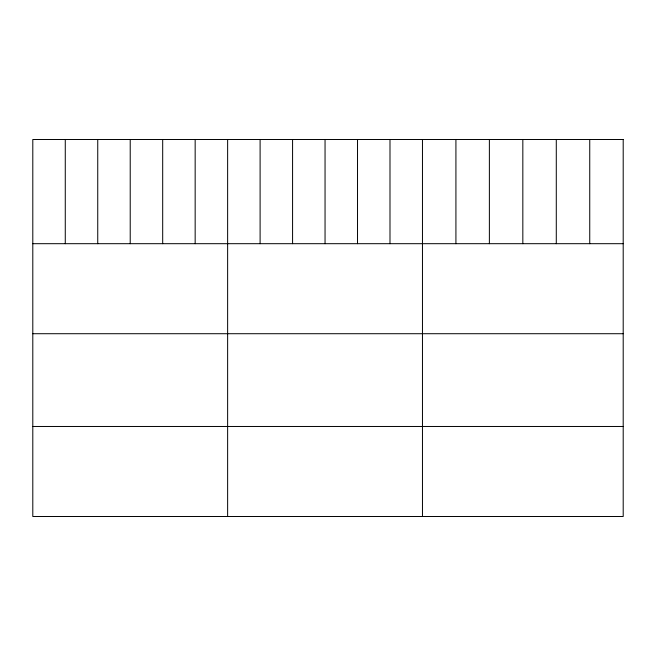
<?xml version="1.0" encoding="UTF-8"?>
<svg xmlns="http://www.w3.org/2000/svg" width="656" height="656" viewBox="0 0 656 656"><rect width="100%" height="100%" fill="white"/><g stroke="black" fill="none" stroke-linecap="round" stroke-linejoin="round"><path stroke-width="0.98" d="M32.8 243.688L623.2 243.688M32.8 333.715L623.2 333.715M32.8 426.474L623.2 426.474M589.744 139.507L589.744 243.688M556.288 139.507L556.288 243.688M522.832 139.507L522.832 243.688M489.376 139.507L489.376 243.688M455.92 139.507L455.92 243.688M422.464 139.507L422.464 516.493M389.992 139.507L389.992 243.688M357.52 139.507L357.52 243.688M325.048 139.507L325.048 243.688M292.576 139.507L292.576 243.688M260.104 139.507L260.104 243.688M227.632 139.507L227.632 516.493M195.16 139.507L195.16 243.688M162.688 139.507L162.688 243.688M130.216 139.507L130.216 243.688M97.744 139.507L97.744 243.688M65.272 139.507L65.272 243.688M623.2 139.507L32.8 139.507L32.8 516.493L623.2 516.493L623.2 139.507"/></g></svg>
